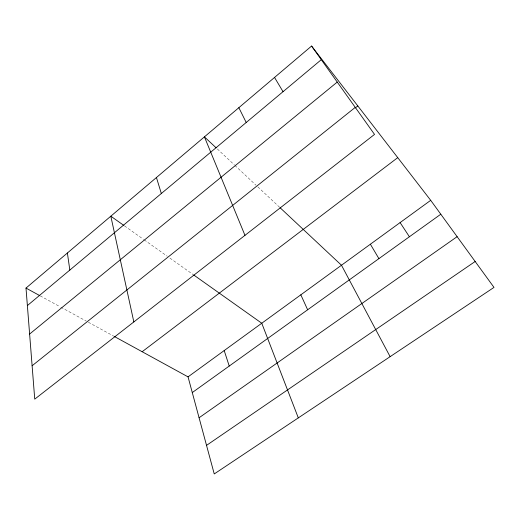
<?xml version="1.0" encoding="UTF-8"?>
<svg xmlns="http://www.w3.org/2000/svg" width="520" height="520" viewBox="0 0 520 520"><rect width="100%" height="100%" fill="white"/><g stroke="black" fill="none" stroke-linecap="round" stroke-linejoin="round"><path stroke-width="0.39" stroke-dasharray="2.6 1.95" d="M40.235 295.88L60.145 306.787M60.853 307.177L86.236 321.087M88.355 322.244L113.802 336.187M124.547 225.927L143.526 239.389M144.19 239.857L167.271 256.224M169.91 258.096L192.966 274.45M217.315 148.935L234.312 164.853M234.897 165.406L256.048 185.218M257.81 186.862L279.416 207.097"/><path stroke-width="0.78" d="M311.578 46.052L374.524 134.413L34.742 399.139L26 288.08L311.578 46.052L430.703 200.33L494 287.404L214.24 473.947L188.045 376.87L114.504 336.576M27.378 305.584L321.288 59.683M29.62 334.048L337.24 82.076M32.117 365.755L355.264 107.374M355.284 107.939L357.806 105.924M142.155 351.728L397.741 157.638M188.045 376.87L430.703 200.33M192.283 392.561L440.804 214.221M199.076 417.762L457.125 236.672M206.531 445.374L475.163 261.495M26 288.08L39.527 295.49M123.897 225.466L110.819 216.197L133.841 321.932M193.622 274.911L261.768 323.239L298.311 417.885M216.144 147.836L204.425 136.864L244.972 235.346M280 207.649L341.484 265.239L390.13 356.668M400.107 222.586L409.396 236.756M274.541 77.441L283.036 91.683M370.383 244.212L378.904 258.635M238.849 107.692L246.214 122.492M300.833 294.814L307.639 309.784M224.198 350.571L229.229 366.048M156.442 177.528L161.33 193.511M67.392 253L69.83 270.069"/></g></svg>
